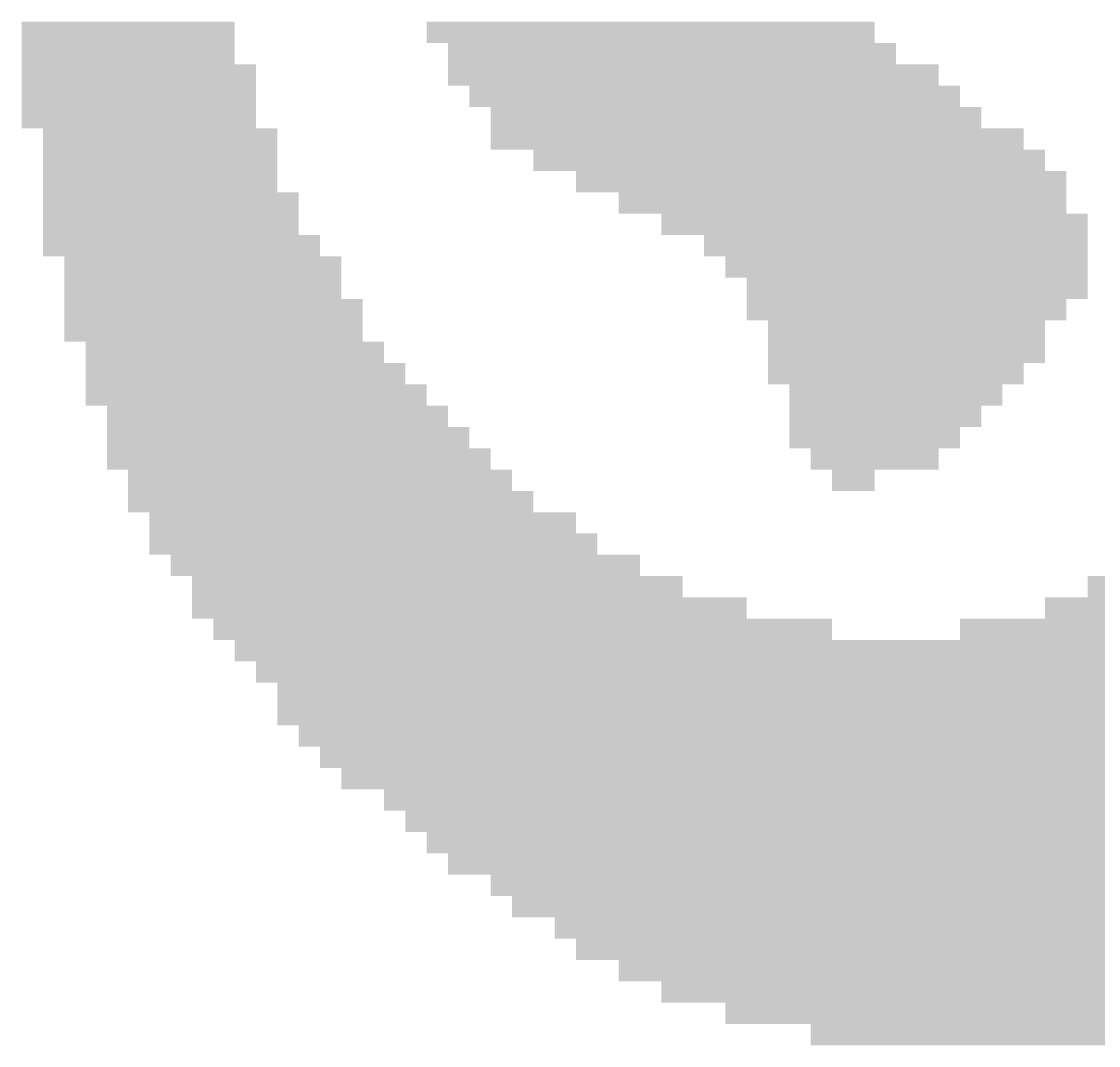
# Model space of a CAD drawing. Extents: x -15 to 107, y -79 to 1.
# Drawn here: x -12.243 to -10.96, y -30.048 to -28.829 of the extents above; entities that cross this region are included whole.
import ezdxf

# ---------------------------------------------------------------- set-up
doc = ezdxf.new("R2010")
doc.units = 0
doc.layers.add('21', color=253, linetype='CONTINUOUS')

# ---------------------------------------------------------------- blocks, each defined once
blk = doc.blocks.new('RECT')
blk.add_solid([(-0.5, -0.5), (0.5, -0.5), (-0.5, 0.5), (0.5, 0.5)])

msp = doc.modelspace()

# ---------------------------------------------------------------- block references
at = {"layer": '21', "xscale": 0.0254, "yscale": 0.0254, "rotation": 90}
for p in [(-12.2301, -28.8417), (-12.2047, -28.8417), (-12.1793, -28.8417), (-12.1539, -28.8417), (-12.1285, -28.8417), (-12.1031, -28.8417), (-12.0777, -28.8417), (-12.0523, -28.8417), (-12.0269, -28.8417), (-12.0015, -28.8417), (-11.7475, -28.8417), (-11.7221, -28.8417), (-11.6967, -28.8417), (-11.6713, -28.8417), (-11.6459, -28.8417), (-11.6205, -28.8417), (-11.5951, -28.8417), (-11.5697, -28.8417), (-11.5443, -28.8417), (-11.5189, -28.8417), (-11.4935, -28.8417), (-11.4681, -28.8417), (-11.4427, -28.8417), (-11.4173, -28.8417), (-11.3919, -28.8417), (-11.3665, -28.8417), (-11.3411, -28.8417), (-11.3157, -28.8417), (-11.2903, -28.8417), (-11.2649, -28.8417), (-11.2395, -28.8417), (-12.2301, -28.8671), (-12.2047, -28.8671), (-12.1793, -28.8671), (-12.1539, -28.8671), (-12.1285, -28.8671), (-12.1031, -28.8671), (-12.0777, -28.8671), (-12.0523, -28.8671), (-12.0269, -28.8671), (-12.0015, -28.8671), (-11.7221, -28.8671), (-11.6967, -28.8671), (-11.6713, -28.8671), (-11.6459, -28.8671), (-11.6205, -28.8671), (-11.5951, -28.8671), (-11.5697, -28.8671), (-11.5443, -28.8671), (-11.5189, -28.8671), (-11.4935, -28.8671), (-11.4681, -28.8671), (-11.4427, -28.8671), (-11.4173, -28.8671), (-11.3919, -28.8671), (-11.3665, -28.8671), (-11.3411, -28.8671), (-11.3157, -28.8671), (-11.2903, -28.8671), (-11.2649, -28.8671), (-11.2395, -28.8671), (-11.2141, -28.8671), (-12.2301, -28.8925), (-12.2047, -28.8925), (-12.1793, -28.8925), (-12.1539, -28.8925), (-12.1285, -28.8925), (-12.1031, -28.8925), (-12.0777, -28.8925), (-12.0523, -28.8925), (-12.0269, -28.8925), (-12.0015, -28.8925), (-11.9761, -28.8925), (-11.7221, -28.8925), (-11.6967, -28.8925), (-11.6713, -28.8925), (-11.6459, -28.8925), (-11.6205, -28.8925), (-11.5951, -28.8925), (-11.5697, -28.8925), (-11.5443, -28.8925), (-11.5189, -28.8925), (-11.4935, -28.8925), (-11.4681, -28.8925), (-11.4427, -28.8925), (-11.4173, -28.8925), (-11.3919, -28.8925), (-11.3665, -28.8925), (-11.3411, -28.8925), (-11.3157, -28.8925), (-11.2903, -28.8925), (-11.2649, -28.8925), (-11.2395, -28.8925), (-11.2141, -28.8925), (-11.1887, -28.8925), (-11.1633, -28.8925), (-12.2301, -28.9179), (-12.2047, -28.9179), (-12.1793, -28.9179), (-12.1539, -28.9179), (-12.1285, -28.9179), (-12.1031, -28.9179), (-12.0777, -28.9179), (-12.0523, -28.9179), (-12.0269, -28.9179), (-12.0015, -28.9179), (-11.9761, -28.9179), (-11.6967, -28.9179), (-11.6713, -28.9179), (-11.6459, -28.9179), (-11.6205, -28.9179), (-11.5951, -28.9179), (-11.5697, -28.9179), (-11.5443, -28.9179), (-11.5189, -28.9179), (-11.4935, -28.9179), (-11.4681, -28.9179), (-11.4427, -28.9179), (-11.4173, -28.9179), (-11.3919, -28.9179), (-11.3665, -28.9179), (-11.3411, -28.9179), (-11.3157, -28.9179), (-11.2903, -28.9179), (-11.2649, -28.9179), (-11.2395, -28.9179), (-11.2141, -28.9179), (-11.1887, -28.9179), (-11.1633, -28.9179), (-11.1379, -28.9179), (-12.2301, -28.9433), (-12.2047, -28.9433), (-12.1793, -28.9433), (-12.1539, -28.9433), (-12.1285, -28.9433), (-12.1031, -28.9433), (-12.0777, -28.9433), (-12.0523, -28.9433), (-12.0269, -28.9433), (-12.0015, -28.9433), (-11.9761, -28.9433), (-11.6713, -28.9433), (-11.6459, -28.9433), (-11.6205, -28.9433), (-11.5951, -28.9433), (-11.5697, -28.9433), (-11.5443, -28.9433), (-11.5189, -28.9433), (-11.4935, -28.9433), (-11.4681, -28.9433), (-11.4427, -28.9433), (-11.4173, -28.9433), (-11.3919, -28.9433), (-11.3665, -28.9433), (-11.3411, -28.9433), (-11.3157, -28.9433), (-11.2903, -28.9433), (-11.2649, -28.9433), (-11.2395, -28.9433), (-11.2141, -28.9433), (-11.1887, -28.9433), (-11.1633, -28.9433), (-11.1379, -28.9433), (-11.1125, -28.9433), (-12.2047, -28.9687), (-12.1793, -28.9687), (-12.1539, -28.9687), (-12.1285, -28.9687), (-12.1031, -28.9687), (-12.0777, -28.9687), (-12.0523, -28.9687), (-12.0269, -28.9687), (-12.0015, -28.9687), (-11.9761, -28.9687), (-11.9507, -28.9687), (-11.6713, -28.9687), (-11.6459, -28.9687), (-11.6205, -28.9687), (-11.5951, -28.9687), (-11.5697, -28.9687), (-11.5443, -28.9687), (-11.5189, -28.9687), (-11.4935, -28.9687), (-11.4681, -28.9687), (-11.4427, -28.9687), (-11.4173, -28.9687), (-11.3919, -28.9687), (-11.3665, -28.9687), (-11.3411, -28.9687), (-11.3157, -28.9687), (-11.2903, -28.9687), (-11.2649, -28.9687), (-11.2395, -28.9687), (-11.2141, -28.9687), (-11.1887, -28.9687), (-11.1633, -28.9687), (-11.1379, -28.9687), (-11.1125, -28.9687), (-11.0871, -28.9687), (-11.0617, -28.9687), (-12.2047, -28.9941), (-12.1793, -28.9941), (-12.1539, -28.9941), (-12.1285, -28.9941), (-12.1031, -28.9941), (-12.0777, -28.9941), (-12.0523, -28.9941), (-12.0269, -28.9941), (-12.0015, -28.9941), (-11.9761, -28.9941), (-11.9507, -28.9941), (-11.6205, -28.9941), (-11.5951, -28.9941), (-11.5697, -28.9941), (-11.5443, -28.9941), (-11.5189, -28.9941), (-11.4935, -28.9941), (-11.4681, -28.9941), (-11.4427, -28.9941), (-11.4173, -28.9941), (-11.3919, -28.9941), (-11.3665, -28.9941), (-11.3411, -28.9941), (-11.3157, -28.9941), (-11.2903, -28.9941), (-11.2649, -28.9941), (-11.2395, -28.9941), (-11.2141, -28.9941), (-11.1887, -28.9941), (-11.1633, -28.9941), (-11.1379, -28.9941), (-11.1125, -28.9941), (-11.0871, -28.9941), (-11.0617, -28.9941), (-11.0363, -28.9941), (-12.2047, -29.0195), (-12.1793, -29.0195), (-12.1539, -29.0195), (-12.1285, -29.0195), (-12.1031, -29.0195), (-12.0777, -29.0195), (-12.0523, -29.0195), (-12.0269, -29.0195), (-12.0015, -29.0195), (-11.9761, -29.0195), (-11.9507, -29.0195), (-11.5697, -29.0195), (-11.5443, -29.0195), (-11.5189, -29.0195), (-11.4935, -29.0195), (-11.4681, -29.0195), (-11.4427, -29.0195), (-11.4173, -29.0195), (-11.3919, -29.0195), (-11.3665, -29.0195), (-11.3411, -29.0195), (-11.3157, -29.0195), (-11.2903, -29.0195), (-11.2649, -29.0195), (-11.2395, -29.0195), (-11.2141, -29.0195), (-11.1887, -29.0195), (-11.1633, -29.0195), (-11.1379, -29.0195), (-11.1125, -29.0195), (-11.0871, -29.0195), (-11.0617, -29.0195), (-11.0363, -29.0195), (-11.0109, -29.0195), (-12.2047, -29.0449), (-12.1793, -29.0449), (-12.1539, -29.0449), (-12.1285, -29.0449), (-12.1031, -29.0449), (-12.0777, -29.0449), (-12.0523, -29.0449), (-12.0269, -29.0449), (-12.0015, -29.0449), (-11.9761, -29.0449), (-11.9507, -29.0449), (-11.9253, -29.0449), (-11.5189, -29.0449), (-11.4935, -29.0449), (-11.4681, -29.0449), (-11.4427, -29.0449), (-11.4173, -29.0449), (-11.3919, -29.0449), (-11.3665, -29.0449), (-11.3411, -29.0449), (-11.3157, -29.0449), (-11.2903, -29.0449), (-11.2649, -29.0449), (-11.2395, -29.0449), (-11.2141, -29.0449), (-11.1887, -29.0449), (-11.1633, -29.0449), (-11.1379, -29.0449), (-11.1125, -29.0449), (-11.0871, -29.0449), (-11.0617, -29.0449), (-11.0363, -29.0449), (-11.0109, -29.0449), (-12.2047, -29.0703), (-12.1793, -29.0703), (-12.1539, -29.0703), (-12.1285, -29.0703), (-12.1031, -29.0703), (-12.0777, -29.0703), (-12.0523, -29.0703), (-12.0269, -29.0703), (-12.0015, -29.0703), (-11.9761, -29.0703), (-11.9507, -29.0703), (-11.9253, -29.0703), (-11.4681, -29.0703), (-11.4427, -29.0703), (-11.4173, -29.0703), (-11.3919, -29.0703), (-11.3665, -29.0703), (-11.3411, -29.0703), (-11.3157, -29.0703), (-11.2903, -29.0703), (-11.2649, -29.0703), (-11.2395, -29.0703), (-11.2141, -29.0703), (-11.1887, -29.0703), (-11.1633, -29.0703), (-11.1379, -29.0703), (-11.1125, -29.0703), (-11.0871, -29.0703), (-11.0617, -29.0703), (-11.0363, -29.0703), (-11.0109, -29.0703), (-10.9855, -29.0703), (-12.2047, -29.0957), (-12.1793, -29.0957), (-12.1539, -29.0957), (-12.1285, -29.0957), (-12.1031, -29.0957), (-12.0777, -29.0957), (-12.0523, -29.0957), (-12.0269, -29.0957), (-12.0015, -29.0957), (-11.9761, -29.0957), (-11.9507, -29.0957), (-11.9253, -29.0957), (-11.8999, -29.0957), (-11.4173, -29.0957), (-11.3919, -29.0957), (-11.3665, -29.0957), (-11.3411, -29.0957), (-11.3157, -29.0957), (-11.2903, -29.0957), (-11.2649, -29.0957), (-11.2395, -29.0957), (-11.2141, -29.0957), (-11.1887, -29.0957), (-11.1633, -29.0957), (-11.1379, -29.0957), (-11.1125, -29.0957), (-11.0871, -29.0957), (-11.0617, -29.0957), (-11.0363, -29.0957), (-11.0109, -29.0957), (-10.9855, -29.0957), (-12.1793, -29.1211), (-12.1539, -29.1211), (-12.1285, -29.1211), (-12.1031, -29.1211), (-12.0777, -29.1211), (-12.0523, -29.1211), (-12.0269, -29.1211), (-12.0015, -29.1211), (-11.9761, -29.1211), (-11.9507, -29.1211), (-11.9253, -29.1211), (-11.8999, -29.1211), (-11.8745, -29.1211), (-11.3919, -29.1211), (-11.3665, -29.1211), (-11.3411, -29.1211), (-11.3157, -29.1211), (-11.2903, -29.1211), (-11.2649, -29.1211), (-11.2395, -29.1211), (-11.2141, -29.1211), (-11.1887, -29.1211), (-11.1633, -29.1211), (-11.1379, -29.1211), (-11.1125, -29.1211), (-11.0871, -29.1211), (-11.0617, -29.1211), (-11.0363, -29.1211), (-11.0109, -29.1211), (-10.9855, -29.1211), (-12.1793, -29.1465), (-12.1539, -29.1465), (-12.1285, -29.1465), (-12.1031, -29.1465), (-12.0777, -29.1465), (-12.0523, -29.1465), (-12.0269, -29.1465), (-12.0015, -29.1465), (-11.9761, -29.1465), (-11.9507, -29.1465), (-11.9253, -29.1465), (-11.8999, -29.1465), (-11.8745, -29.1465), (-11.3665, -29.1465), (-11.3411, -29.1465), (-11.3157, -29.1465), (-11.2903, -29.1465), (-11.2649, -29.1465), (-11.2395, -29.1465), (-11.2141, -29.1465), (-11.1887, -29.1465), (-11.1633, -29.1465), (-11.1379, -29.1465), (-11.1125, -29.1465), (-11.0871, -29.1465), (-11.0617, -29.1465), (-11.0363, -29.1465), (-11.0109, -29.1465), (-10.9855, -29.1465), (-12.1793, -29.1719), (-12.1539, -29.1719), (-12.1285, -29.1719), (-12.1031, -29.1719), (-12.0777, -29.1719), (-12.0523, -29.1719), (-12.0269, -29.1719), (-12.0015, -29.1719), (-11.9761, -29.1719), (-11.9507, -29.1719), (-11.9253, -29.1719), (-11.8999, -29.1719), (-11.8745, -29.1719), (-11.8491, -29.1719), (-11.3665, -29.1719), (-11.3411, -29.1719), (-11.3157, -29.1719), (-11.2903, -29.1719), (-11.2649, -29.1719), (-11.2395, -29.1719), (-11.2141, -29.1719), (-11.1887, -29.1719), (-11.1633, -29.1719), (-11.1379, -29.1719), (-11.1125, -29.1719), (-11.0871, -29.1719), (-11.0617, -29.1719), (-11.0363, -29.1719), (-11.0109, -29.1719), (-12.1793, -29.1973), (-12.1539, -29.1973), (-12.1285, -29.1973), (-12.1031, -29.1973), (-12.0777, -29.1973), (-12.0523, -29.1973), (-12.0269, -29.1973), (-12.0015, -29.1973), (-11.9761, -29.1973), (-11.9507, -29.1973), (-11.9253, -29.1973), (-11.8999, -29.1973), (-11.8745, -29.1973), (-11.8491, -29.1973), (-11.3411, -29.1973), (-11.3157, -29.1973), (-11.2903, -29.1973), (-11.2649, -29.1973), (-11.2395, -29.1973), (-11.2141, -29.1973), (-11.1887, -29.1973), (-11.1633, -29.1973), (-11.1379, -29.1973), (-11.1125, -29.1973), (-11.0871, -29.1973), (-11.0617, -29.1973), (-11.0363, -29.1973), (-12.1539, -29.2227), (-12.1285, -29.2227), (-12.1031, -29.2227), (-12.0777, -29.2227), (-12.0523, -29.2227), (-12.0269, -29.2227), (-12.0015, -29.2227), (-11.9761, -29.2227), (-11.9507, -29.2227), (-11.9253, -29.2227), (-11.8999, -29.2227), (-11.8745, -29.2227), (-11.8491, -29.2227), (-11.8237, -29.2227), (-11.3411, -29.2227), (-11.3157, -29.2227), (-11.2903, -29.2227), (-11.2649, -29.2227), (-11.2395, -29.2227), (-11.2141, -29.2227), (-11.1887, -29.2227), (-11.1633, -29.2227), (-11.1379, -29.2227), (-11.1125, -29.2227), (-11.0871, -29.2227), (-11.0617, -29.2227), (-11.0363, -29.2227), (-12.1539, -29.2481), (-12.1285, -29.2481), (-12.1031, -29.2481), (-12.0777, -29.2481), (-12.0523, -29.2481), (-12.0269, -29.2481), (-12.0015, -29.2481), (-11.9761, -29.2481), (-11.9507, -29.2481), (-11.9253, -29.2481), (-11.8999, -29.2481), (-11.8745, -29.2481), (-11.8491, -29.2481), (-11.8237, -29.2481), (-11.7983, -29.2481), (-11.3411, -29.2481), (-11.3157, -29.2481), (-11.2903, -29.2481), (-11.2649, -29.2481), (-11.2395, -29.2481), (-11.2141, -29.2481), (-11.1887, -29.2481), (-11.1633, -29.2481), (-11.1379, -29.2481), (-11.1125, -29.2481), (-11.0871, -29.2481), (-11.0617, -29.2481), (-12.1539, -29.2735), (-12.1285, -29.2735), (-12.1031, -29.2735), (-12.0777, -29.2735), (-12.0523, -29.2735), (-12.0269, -29.2735), (-12.0015, -29.2735), (-11.9761, -29.2735), (-11.9507, -29.2735), (-11.9253, -29.2735), (-11.8999, -29.2735), (-11.8745, -29.2735), (-11.8491, -29.2735), (-11.8237, -29.2735), (-11.7983, -29.2735), (-11.7729, -29.2735), (-11.3157, -29.2735), (-11.2903, -29.2735), (-11.2649, -29.2735), (-11.2395, -29.2735), (-11.2141, -29.2735), (-11.1887, -29.2735), (-11.1633, -29.2735), (-11.1379, -29.2735), (-11.1125, -29.2735), (-11.0871, -29.2735), (-12.1285, -29.2989), (-12.1031, -29.2989), (-12.0777, -29.2989), (-12.0523, -29.2989), (-12.0269, -29.2989), (-12.0015, -29.2989), (-11.9761, -29.2989), (-11.9507, -29.2989), (-11.9253, -29.2989), (-11.8999, -29.2989), (-11.8745, -29.2989), (-11.8491, -29.2989), (-11.8237, -29.2989), (-11.7983, -29.2989), (-11.7729, -29.2989), (-11.7475, -29.2989), (-11.3157, -29.2989), (-11.2903, -29.2989), (-11.2649, -29.2989), (-11.2395, -29.2989), (-11.2141, -29.2989), (-11.1887, -29.2989), (-11.1633, -29.2989), (-11.1379, -29.2989), (-11.1125, -29.2989), (-12.1285, -29.3243), (-12.1031, -29.3243), (-12.0777, -29.3243), (-12.0523, -29.3243), (-12.0269, -29.3243), (-12.0015, -29.3243), (-11.9761, -29.3243), (-11.9507, -29.3243), (-11.9253, -29.3243), (-11.8999, -29.3243), (-11.8745, -29.3243), (-11.8491, -29.3243), (-11.8237, -29.3243), (-11.7983, -29.3243), (-11.7729, -29.3243), (-11.7475, -29.3243), (-11.7221, -29.3243), (-11.3157, -29.3243), (-11.2903, -29.3243), (-11.2649, -29.3243), (-11.2395, -29.3243), (-11.2141, -29.3243), (-11.1887, -29.3243), (-11.1633, -29.3243), (-11.1379, -29.3243), (-12.1285, -29.3497), (-12.1031, -29.3497), (-12.0777, -29.3497), (-12.0523, -29.3497), (-12.0269, -29.3497), (-12.0015, -29.3497), (-11.9761, -29.3497), (-11.9507, -29.3497), (-11.9253, -29.3497), (-11.8999, -29.3497), (-11.8745, -29.3497), (-11.8491, -29.3497), (-11.8237, -29.3497), (-11.7983, -29.3497), (-11.7729, -29.3497), (-11.7475, -29.3497), (-11.7221, -29.3497), (-11.6967, -29.3497), (-11.2903, -29.3497), (-11.2649, -29.3497), (-11.2395, -29.3497), (-11.2141, -29.3497), (-11.1887, -29.3497), (-11.1633, -29.3497), (-12.1031, -29.3751), (-12.0777, -29.3751), (-12.0523, -29.3751), (-12.0269, -29.3751), (-12.0015, -29.3751), (-11.9761, -29.3751), (-11.9507, -29.3751), (-11.9253, -29.3751), (-11.8999, -29.3751), (-11.8745, -29.3751), (-11.8491, -29.3751), (-11.8237, -29.3751), (-11.7983, -29.3751), (-11.7729, -29.3751), (-11.7475, -29.3751), (-11.7221, -29.3751), (-11.6967, -29.3751), (-11.6713, -29.3751), (-11.2649, -29.3751), (-11.2395, -29.3751), (-12.1031, -29.4005), (-12.0777, -29.4005), (-12.0523, -29.4005), (-12.0269, -29.4005), (-12.0015, -29.4005), (-11.9761, -29.4005), (-11.9507, -29.4005), (-11.9253, -29.4005), (-11.8999, -29.4005), (-11.8745, -29.4005), (-11.8491, -29.4005), (-11.8237, -29.4005), (-11.7983, -29.4005), (-11.7729, -29.4005), (-11.7475, -29.4005), (-11.7221, -29.4005), (-11.6967, -29.4005), (-11.6713, -29.4005), (-11.6459, -29.4005), (-12.0777, -29.4259), (-12.0523, -29.4259), (-12.0269, -29.4259), (-12.0015, -29.4259), (-11.9761, -29.4259), (-11.9507, -29.4259), (-11.9253, -29.4259), (-11.8999, -29.4259), (-11.8745, -29.4259), (-11.8491, -29.4259), (-11.8237, -29.4259), (-11.7983, -29.4259), (-11.7729, -29.4259), (-11.7475, -29.4259), (-11.7221, -29.4259), (-11.6967, -29.4259), (-11.6713, -29.4259), (-11.6459, -29.4259), (-11.6205, -29.4259), (-11.5951, -29.4259), (-12.0777, -29.4513), (-12.0523, -29.4513), (-12.0269, -29.4513), (-12.0015, -29.4513), (-11.9761, -29.4513), (-11.9507, -29.4513), (-11.9253, -29.4513), (-11.8999, -29.4513), (-11.8745, -29.4513), (-11.8491, -29.4513), (-11.8237, -29.4513), (-11.7983, -29.4513), (-11.7729, -29.4513), (-11.7475, -29.4513), (-11.7221, -29.4513), (-11.6967, -29.4513), (-11.6713, -29.4513), (-11.6459, -29.4513), (-11.6205, -29.4513), (-11.5951, -29.4513), (-11.5697, -29.4513), (-12.0523, -29.4767), (-12.0269, -29.4767), (-12.0015, -29.4767), (-11.9761, -29.4767), (-11.9507, -29.4767), (-11.9253, -29.4767), (-11.8999, -29.4767), (-11.8745, -29.4767), (-11.8491, -29.4767), (-11.8237, -29.4767), (-11.7983, -29.4767), (-11.7729, -29.4767), (-11.7475, -29.4767), (-11.7221, -29.4767), (-11.6967, -29.4767), (-11.6713, -29.4767), (-11.6459, -29.4767), (-11.6205, -29.4767), (-11.5951, -29.4767), (-11.5697, -29.4767), (-11.5443, -29.4767), (-11.5189, -29.4767), (-12.0269, -29.5021), (-12.0015, -29.5021), (-11.9761, -29.5021), (-11.9507, -29.5021), (-11.9253, -29.5021), (-11.8999, -29.5021), (-11.8745, -29.5021), (-11.8491, -29.5021), (-11.8237, -29.5021), (-11.7983, -29.5021), (-11.7729, -29.5021), (-11.7475, -29.5021), (-11.7221, -29.5021), (-11.6967, -29.5021), (-11.6713, -29.5021), (-11.6459, -29.5021), (-11.6205, -29.5021), (-11.5951, -29.5021), (-11.5697, -29.5021), (-11.5443, -29.5021), (-11.5189, -29.5021), (-11.4935, -29.5021), (-11.4681, -29.5021), (-10.9601, -29.5021), (-12.0269, -29.5275), (-12.0015, -29.5275), (-11.9761, -29.5275), (-11.9507, -29.5275), (-11.9253, -29.5275), (-11.8999, -29.5275), (-11.8745, -29.5275), (-11.8491, -29.5275), (-11.8237, -29.5275), (-11.7983, -29.5275), (-11.7729, -29.5275), (-11.7475, -29.5275), (-11.7221, -29.5275), (-11.6967, -29.5275), (-11.6713, -29.5275), (-11.6459, -29.5275), (-11.6205, -29.5275), (-11.5951, -29.5275), (-11.5697, -29.5275), (-11.5443, -29.5275), (-11.5189, -29.5275), (-11.4935, -29.5275), (-11.4681, -29.5275), (-11.4427, -29.5275), (-11.4173, -29.5275), (-11.3919, -29.5275), (-11.0109, -29.5275), (-10.9855, -29.5275), (-10.9601, -29.5275), (-12.0015, -29.5529), (-11.9761, -29.5529), (-11.9507, -29.5529), (-11.9253, -29.5529), (-11.8999, -29.5529), (-11.8745, -29.5529), (-11.8491, -29.5529), (-11.8237, -29.5529), (-11.7983, -29.5529), (-11.7729, -29.5529), (-11.7475, -29.5529), (-11.7221, -29.5529), (-11.6967, -29.5529), (-11.6713, -29.5529), (-11.6459, -29.5529), (-11.6205, -29.5529), (-11.5951, -29.5529), (-11.5697, -29.5529), (-11.5443, -29.5529), (-11.5189, -29.5529), (-11.4935, -29.5529), (-11.4681, -29.5529), (-11.4427, -29.5529), (-11.4173, -29.5529), (-11.3919, -29.5529), (-11.3665, -29.5529), (-11.3411, -29.5529), (-11.3157, -29.5529), (-11.2903, -29.5529), (-11.1125, -29.5529), (-11.0871, -29.5529), (-11.0617, -29.5529), (-11.0363, -29.5529), (-11.0109, -29.5529), (-10.9855, -29.5529), (-10.9601, -29.5529), (-11.9761, -29.5783), (-11.9507, -29.5783), (-11.9253, -29.5783), (-11.8999, -29.5783), (-11.8745, -29.5783), (-11.8491, -29.5783), (-11.8237, -29.5783), (-11.7983, -29.5783), (-11.7729, -29.5783), (-11.7475, -29.5783), (-11.7221, -29.5783), (-11.6967, -29.5783), (-11.6713, -29.5783), (-11.6459, -29.5783), (-11.6205, -29.5783), (-11.5951, -29.5783), (-11.5697, -29.5783), (-11.5443, -29.5783), (-11.5189, -29.5783), (-11.4935, -29.5783), (-11.4681, -29.5783), (-11.4427, -29.5783), (-11.4173, -29.5783), (-11.3919, -29.5783), (-11.3665, -29.5783), (-11.3411, -29.5783), (-11.3157, -29.5783), (-11.2903, -29.5783), (-11.2649, -29.5783), (-11.2395, -29.5783), (-11.2141, -29.5783), (-11.1887, -29.5783), (-11.1633, -29.5783), (-11.1379, -29.5783), (-11.1125, -29.5783), (-11.0871, -29.5783), (-11.0617, -29.5783), (-11.0363, -29.5783), (-11.0109, -29.5783), (-10.9855, -29.5783), (-10.9601, -29.5783), (-11.9507, -29.6037), (-11.9253, -29.6037), (-11.8999, -29.6037), (-11.8745, -29.6037), (-11.8491, -29.6037), (-11.8237, -29.6037), (-11.7983, -29.6037), (-11.7729, -29.6037), (-11.7475, -29.6037), (-11.7221, -29.6037), (-11.6967, -29.6037), (-11.6713, -29.6037), (-11.6459, -29.6037), (-11.6205, -29.6037), (-11.5951, -29.6037), (-11.5697, -29.6037), (-11.5443, -29.6037), (-11.5189, -29.6037), (-11.4935, -29.6037), (-11.4681, -29.6037), (-11.4427, -29.6037), (-11.4173, -29.6037), (-11.3919, -29.6037), (-11.3665, -29.6037), (-11.3411, -29.6037), (-11.3157, -29.6037), (-11.2903, -29.6037), (-11.2649, -29.6037), (-11.2395, -29.6037), (-11.2141, -29.6037), (-11.1887, -29.6037), (-11.1633, -29.6037), (-11.1379, -29.6037), (-11.1125, -29.6037), (-11.0871, -29.6037), (-11.0617, -29.6037), (-11.0363, -29.6037), (-11.0109, -29.6037), (-10.9855, -29.6037), (-10.9601, -29.6037), (-11.9253, -29.6291), (-11.8999, -29.6291), (-11.8745, -29.6291), (-11.8491, -29.6291), (-11.8237, -29.6291), (-11.7983, -29.6291), (-11.7729, -29.6291), (-11.7475, -29.6291), (-11.7221, -29.6291), (-11.6967, -29.6291), (-11.6713, -29.6291), (-11.6459, -29.6291), (-11.6205, -29.6291), (-11.5951, -29.6291), (-11.5697, -29.6291), (-11.5443, -29.6291), (-11.5189, -29.6291), (-11.4935, -29.6291), (-11.4681, -29.6291), (-11.4427, -29.6291), (-11.4173, -29.6291), (-11.3919, -29.6291), (-11.3665, -29.6291), (-11.3411, -29.6291), (-11.3157, -29.6291), (-11.2903, -29.6291), (-11.2649, -29.6291), (-11.2395, -29.6291), (-11.2141, -29.6291), (-11.1887, -29.6291), (-11.1633, -29.6291), (-11.1379, -29.6291), (-11.1125, -29.6291), (-11.0871, -29.6291), (-11.0617, -29.6291), (-11.0363, -29.6291), (-11.0109, -29.6291), (-10.9855, -29.6291), (-10.9601, -29.6291), (-11.9253, -29.6545), (-11.8999, -29.6545), (-11.8745, -29.6545), (-11.8491, -29.6545), (-11.8237, -29.6545), (-11.7983, -29.6545), (-11.7729, -29.6545), (-11.7475, -29.6545), (-11.7221, -29.6545), (-11.6967, -29.6545), (-11.6713, -29.6545), (-11.6459, -29.6545), (-11.6205, -29.6545), (-11.5951, -29.6545), (-11.5697, -29.6545), (-11.5443, -29.6545), (-11.5189, -29.6545), (-11.4935, -29.6545), (-11.4681, -29.6545), (-11.4427, -29.6545), (-11.4173, -29.6545), (-11.3919, -29.6545), (-11.3665, -29.6545), (-11.3411, -29.6545), (-11.3157, -29.6545), (-11.2903, -29.6545), (-11.2649, -29.6545), (-11.2395, -29.6545), (-11.2141, -29.6545), (-11.1887, -29.6545), (-11.1633, -29.6545), (-11.1379, -29.6545), (-11.1125, -29.6545), (-11.0871, -29.6545), (-11.0617, -29.6545), (-11.0363, -29.6545), (-11.0109, -29.6545), (-10.9855, -29.6545), (-10.9601, -29.6545), (-11.8999, -29.6799), (-11.8745, -29.6799), (-11.8491, -29.6799), (-11.8237, -29.6799), (-11.7983, -29.6799), (-11.7729, -29.6799), (-11.7475, -29.6799), (-11.7221, -29.6799), (-11.6967, -29.6799), (-11.6713, -29.6799), (-11.6459, -29.6799), (-11.6205, -29.6799), (-11.5951, -29.6799), (-11.5697, -29.6799), (-11.5443, -29.6799), (-11.5189, -29.6799), (-11.4935, -29.6799), (-11.4681, -29.6799), (-11.4427, -29.6799), (-11.4173, -29.6799), (-11.3919, -29.6799), (-11.3665, -29.6799), (-11.3411, -29.6799), (-11.3157, -29.6799), (-11.2903, -29.6799), (-11.2649, -29.6799), (-11.2395, -29.6799), (-11.2141, -29.6799), (-11.1887, -29.6799), (-11.1633, -29.6799), (-11.1379, -29.6799), (-11.1125, -29.6799), (-11.0871, -29.6799), (-11.0617, -29.6799), (-11.0363, -29.6799), (-11.0109, -29.6799), (-10.9855, -29.6799), (-10.9601, -29.6799), (-11.8745, -29.7053), (-11.8491, -29.7053), (-11.8237, -29.7053), (-11.7983, -29.7053), (-11.7729, -29.7053), (-11.7475, -29.7053), (-11.7221, -29.7053), (-11.6967, -29.7053), (-11.6713, -29.7053), (-11.6459, -29.7053), (-11.6205, -29.7053), (-11.5951, -29.7053), (-11.5697, -29.7053), (-11.5443, -29.7053), (-11.5189, -29.7053), (-11.4935, -29.7053), (-11.4681, -29.7053), (-11.4427, -29.7053), (-11.4173, -29.7053), (-11.3919, -29.7053), (-11.3665, -29.7053), (-11.3411, -29.7053), (-11.3157, -29.7053), (-11.2903, -29.7053), (-11.2649, -29.7053), (-11.2395, -29.7053), (-11.2141, -29.7053), (-11.1887, -29.7053), (-11.1633, -29.7053), (-11.1379, -29.7053), (-11.1125, -29.7053), (-11.0871, -29.7053), (-11.0617, -29.7053), (-11.0363, -29.7053), (-11.0109, -29.7053), (-10.9855, -29.7053), (-10.9601, -29.7053), (-11.8491, -29.7307), (-11.8237, -29.7307), (-11.7983, -29.7307), (-11.7729, -29.7307), (-11.7475, -29.7307), (-11.7221, -29.7307), (-11.6967, -29.7307), (-11.6713, -29.7307), (-11.6459, -29.7307), (-11.6205, -29.7307), (-11.5951, -29.7307), (-11.5697, -29.7307), (-11.5443, -29.7307), (-11.5189, -29.7307), (-11.4935, -29.7307), (-11.4681, -29.7307), (-11.4427, -29.7307), (-11.4173, -29.7307), (-11.3919, -29.7307), (-11.3665, -29.7307), (-11.3411, -29.7307), (-11.3157, -29.7307), (-11.2903, -29.7307), (-11.2649, -29.7307), (-11.2395, -29.7307), (-11.2141, -29.7307), (-11.1887, -29.7307), (-11.1633, -29.7307), (-11.1379, -29.7307), (-11.1125, -29.7307), (-11.0871, -29.7307), (-11.0617, -29.7307), (-11.0363, -29.7307), (-11.0109, -29.7307), (-10.9855, -29.7307), (-10.9601, -29.7307), (-11.7983, -29.7561), (-11.7729, -29.7561), (-11.7475, -29.7561), (-11.7221, -29.7561), (-11.6967, -29.7561), (-11.6713, -29.7561), (-11.6459, -29.7561), (-11.6205, -29.7561), (-11.5951, -29.7561), (-11.5697, -29.7561), (-11.5443, -29.7561), (-11.5189, -29.7561), (-11.4935, -29.7561), (-11.4681, -29.7561), (-11.4427, -29.7561), (-11.4173, -29.7561), (-11.3919, -29.7561), (-11.3665, -29.7561), (-11.3411, -29.7561), (-11.3157, -29.7561), (-11.2903, -29.7561), (-11.2649, -29.7561), (-11.2395, -29.7561), (-11.2141, -29.7561), (-11.1887, -29.7561), (-11.1633, -29.7561), (-11.1379, -29.7561), (-11.1125, -29.7561), (-11.0871, -29.7561), (-11.0617, -29.7561), (-11.0363, -29.7561), (-11.0109, -29.7561), (-10.9855, -29.7561), (-10.9601, -29.7561), (-11.7729, -29.7815), (-11.7475, -29.7815), (-11.7221, -29.7815), (-11.6967, -29.7815), (-11.6713, -29.7815), (-11.6459, -29.7815), (-11.6205, -29.7815), (-11.5951, -29.7815), (-11.5697, -29.7815), (-11.5443, -29.7815), (-11.5189, -29.7815), (-11.4935, -29.7815), (-11.4681, -29.7815), (-11.4427, -29.7815), (-11.4173, -29.7815), (-11.3919, -29.7815), (-11.3665, -29.7815), (-11.3411, -29.7815), (-11.3157, -29.7815), (-11.2903, -29.7815), (-11.2649, -29.7815), (-11.2395, -29.7815), (-11.2141, -29.7815), (-11.1887, -29.7815), (-11.1633, -29.7815), (-11.1379, -29.7815), (-11.1125, -29.7815), (-11.0871, -29.7815), (-11.0617, -29.7815), (-11.0363, -29.7815), (-11.0109, -29.7815), (-10.9855, -29.7815), (-10.9601, -29.7815), (-11.7475, -29.8069), (-11.7221, -29.8069), (-11.6967, -29.8069), (-11.6713, -29.8069), (-11.6459, -29.8069), (-11.6205, -29.8069), (-11.5951, -29.8069), (-11.5697, -29.8069), (-11.5443, -29.8069), (-11.5189, -29.8069), (-11.4935, -29.8069), (-11.4681, -29.8069), (-11.4427, -29.8069), (-11.4173, -29.8069), (-11.3919, -29.8069), (-11.3665, -29.8069), (-11.3411, -29.8069), (-11.3157, -29.8069), (-11.2903, -29.8069), (-11.2649, -29.8069), (-11.2395, -29.8069), (-11.2141, -29.8069), (-11.1887, -29.8069), (-11.1633, -29.8069), (-11.1379, -29.8069), (-11.1125, -29.8069), (-11.0871, -29.8069), (-11.0617, -29.8069), (-11.0363, -29.8069), (-11.0109, -29.8069), (-10.9855, -29.8069), (-10.9601, -29.8069), (-11.7221, -29.8323), (-11.6967, -29.8323), (-11.6713, -29.8323), (-11.6459, -29.8323), (-11.6205, -29.8323), (-11.5951, -29.8323), (-11.5697, -29.8323), (-11.5443, -29.8323), (-11.5189, -29.8323), (-11.4935, -29.8323), (-11.4681, -29.8323), (-11.4427, -29.8323), (-11.4173, -29.8323), (-11.3919, -29.8323), (-11.3665, -29.8323), (-11.3411, -29.8323), (-11.3157, -29.8323), (-11.2903, -29.8323), (-11.2649, -29.8323), (-11.2395, -29.8323), (-11.2141, -29.8323), (-11.1887, -29.8323), (-11.1633, -29.8323), (-11.1379, -29.8323), (-11.1125, -29.8323), (-11.0871, -29.8323), (-11.0617, -29.8323), (-11.0363, -29.8323), (-11.0109, -29.8323), (-10.9855, -29.8323), (-10.9601, -29.8323), (-11.6713, -29.8577), (-11.6459, -29.8577), (-11.6205, -29.8577), (-11.5951, -29.8577), (-11.5697, -29.8577), (-11.5443, -29.8577), (-11.5189, -29.8577), (-11.4935, -29.8577), (-11.4681, -29.8577), (-11.4427, -29.8577), (-11.4173, -29.8577), (-11.3919, -29.8577), (-11.3665, -29.8577), (-11.3411, -29.8577), (-11.3157, -29.8577), (-11.2903, -29.8577), (-11.2649, -29.8577), (-11.2395, -29.8577), (-11.2141, -29.8577), (-11.1887, -29.8577), (-11.1633, -29.8577), (-11.1379, -29.8577), (-11.1125, -29.8577), (-11.0871, -29.8577), (-11.0617, -29.8577), (-11.0363, -29.8577), (-11.0109, -29.8577), (-10.9855, -29.8577), (-10.9601, -29.8577), (-11.6459, -29.8831), (-11.6205, -29.8831), (-11.5951, -29.8831), (-11.5697, -29.8831), (-11.5443, -29.8831), (-11.5189, -29.8831), (-11.4935, -29.8831), (-11.4681, -29.8831), (-11.4427, -29.8831), (-11.4173, -29.8831), (-11.3919, -29.8831), (-11.3665, -29.8831), (-11.3411, -29.8831), (-11.3157, -29.8831), (-11.2903, -29.8831), (-11.2649, -29.8831), (-11.2395, -29.8831), (-11.2141, -29.8831), (-11.1887, -29.8831), (-11.1633, -29.8831), (-11.1379, -29.8831), (-11.1125, -29.8831), (-11.0871, -29.8831), (-11.0617, -29.8831), (-11.0363, -29.8831), (-11.0109, -29.8831), (-10.9855, -29.8831), (-10.9601, -29.8831), (-11.5951, -29.9085), (-11.5697, -29.9085), (-11.5443, -29.9085), (-11.5189, -29.9085), (-11.4935, -29.9085), (-11.4681, -29.9085), (-11.4427, -29.9085), (-11.4173, -29.9085), (-11.3919, -29.9085), (-11.3665, -29.9085), (-11.3411, -29.9085), (-11.3157, -29.9085), (-11.2903, -29.9085), (-11.2649, -29.9085), (-11.2395, -29.9085), (-11.2141, -29.9085), (-11.1887, -29.9085), (-11.1633, -29.9085), (-11.1379, -29.9085), (-11.1125, -29.9085), (-11.0871, -29.9085), (-11.0617, -29.9085), (-11.0363, -29.9085), (-11.0109, -29.9085), (-10.9855, -29.9085), (-10.9601, -29.9085), (-11.5697, -29.9339), (-11.5443, -29.9339), (-11.5189, -29.9339), (-11.4935, -29.9339), (-11.4681, -29.9339), (-11.4427, -29.9339), (-11.4173, -29.9339), (-11.3919, -29.9339), (-11.3665, -29.9339), (-11.3411, -29.9339), (-11.3157, -29.9339), (-11.2903, -29.9339), (-11.2649, -29.9339), (-11.2395, -29.9339), (-11.2141, -29.9339), (-11.1887, -29.9339), (-11.1633, -29.9339), (-11.1379, -29.9339), (-11.1125, -29.9339), (-11.0871, -29.9339), (-11.0617, -29.9339), (-11.0363, -29.9339), (-11.0109, -29.9339), (-10.9855, -29.9339), (-10.9601, -29.9339), (-11.5189, -29.9593), (-11.4935, -29.9593), (-11.4681, -29.9593), (-11.4427, -29.9593), (-11.4173, -29.9593), (-11.3919, -29.9593), (-11.3665, -29.9593), (-11.3411, -29.9593), (-11.3157, -29.9593), (-11.2903, -29.9593), (-11.2649, -29.9593), (-11.2395, -29.9593), (-11.2141, -29.9593), (-11.1887, -29.9593), (-11.1633, -29.9593), (-11.1379, -29.9593), (-11.1125, -29.9593), (-11.0871, -29.9593), (-11.0617, -29.9593), (-11.0363, -29.9593), (-11.0109, -29.9593), (-10.9855, -29.9593), (-10.9601, -29.9593), (-11.4681, -29.9847), (-11.4427, -29.9847), (-11.4173, -29.9847), (-11.3919, -29.9847), (-11.3665, -29.9847), (-11.3411, -29.9847), (-11.3157, -29.9847), (-11.2903, -29.9847), (-11.2649, -29.9847), (-11.2395, -29.9847), (-11.2141, -29.9847), (-11.1887, -29.9847), (-11.1633, -29.9847), (-11.1379, -29.9847), (-11.1125, -29.9847), (-11.0871, -29.9847), (-11.0617, -29.9847), (-11.0363, -29.9847), (-11.0109, -29.9847), (-10.9855, -29.9847), (-10.9601, -29.9847), (-11.3919, -30.0101), (-11.3665, -30.0101), (-11.3411, -30.0101), (-11.3157, -30.0101), (-11.2903, -30.0101), (-11.2649, -30.0101), (-11.2395, -30.0101), (-11.2141, -30.0101), (-11.1887, -30.0101), (-11.1633, -30.0101), (-11.1379, -30.0101), (-11.1125, -30.0101), (-11.0871, -30.0101), (-11.0617, -30.0101), (-11.0363, -30.0101), (-11.0109, -30.0101), (-10.9855, -30.0101), (-10.9601, -30.0101), (-11.2903, -30.0355), (-11.2649, -30.0355), (-11.2395, -30.0355), (-11.2141, -30.0355), (-11.1887, -30.0355), (-11.1633, -30.0355), (-11.1379, -30.0355), (-11.1125, -30.0355), (-11.0871, -30.0355), (-11.0617, -30.0355), (-11.0363, -30.0355), (-11.0109, -30.0355), (-10.9855, -30.0355), (-10.9601, -30.0355)]:
    msp.add_blockref('RECT', p, dxfattribs=at)

doc.saveas('drawing.dxf')
